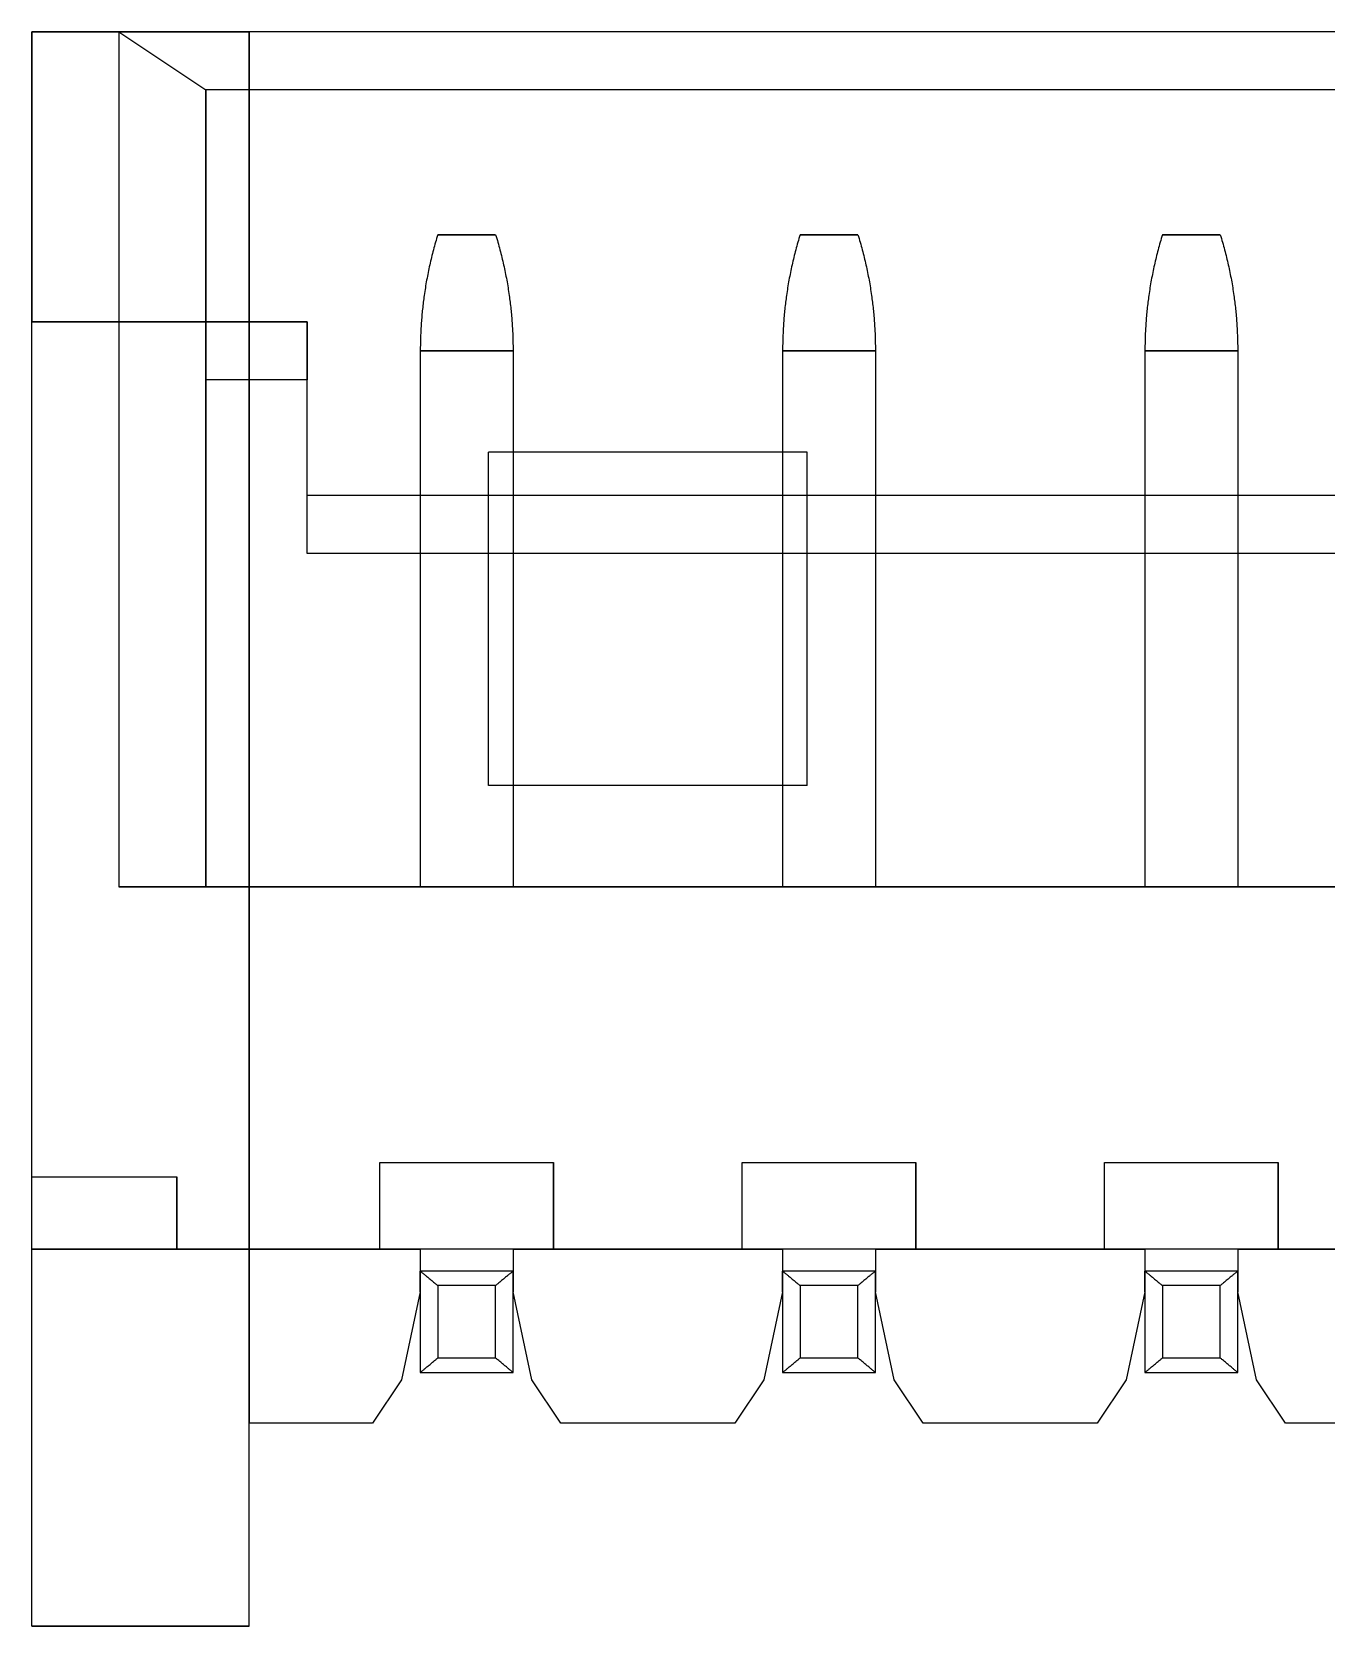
# Model space of a CAD drawing. Header units: millimetres. Extents: x 199.6 to 216.4, y 1.9 to 7.4.
# Drawn here: x 199.62 to 204.09, y 1.93 to 7.42 of the extents above; entities that cross this region are included whole.
import ezdxf

# ---------------------------------------------------------------- set-up
doc = ezdxf.new("R2010")
doc.units = ezdxf.units.MM
doc.layers.add('Part__Feature210', color=7, linetype='CONTINUOUS')

msp = doc.modelspace()

# ---------------------------------------------------------------- linework, layer by layer
at = {"layer": 'Part__Feature210'}
for p, q in [((199.625, 7.425, -3.2), (199.625, 6.425, -3.2)), ((199.625, 7.425, -3.2), (199.625, 7.425, -0.1)), ((199.625, 1.925, -0.1), (199.625, 7.425, -0.1)), ((199.925, 7.425, -3.2), (199.625, 7.425, -3.2)), ((199.625, 7.425, -3.2), (199.625, 6.425, -3.2)), ((199.625, 7.425, -0.1), (200.375, 7.425, -0.1)), ((199.625, 7.425, -3.2), (199.625, 7.425, -0.1)), ((199.925, 7.425, -3.2), (199.625, 7.425, -3.2)), ((199.625, 1.925, -0.1), (199.625, 7.425, -0.1)), ((199.625, 7.425, -0.1), (200.375, 7.425, -0.1)), ((199.925, 7.425, -3.2), (200.225, 7.225, -3.2)), ((199.925, 7.425, -2.4), (199.925, 7.425, -3.2)), ((199.925, 7.425, -2.4), (199.925, 7.425, -1.55)), ((199.925, 7.425, -0.6), (199.925, 7.425, -1.55)), ((216.075, 7.425, -0.6), (199.925, 7.425, -0.6)), ((216.075, 7.425, -0.6), (199.925, 7.425, -0.6)), ((199.925, 7.425, -0.6), (200.225, 7.225, -0.8)), ((199.925, 7.425, -1.55), (200.225, 7.225, -1.55)), ((199.925, 7.425, -1.55), (199.925, 4.475, -1.55)), ((199.925, 7.425, -1.55), (200.225, 7.225, -1.55)), ((199.925, 7.425, -0.6), (200.225, 7.225, -0.8)), ((199.925, 7.425, -0.6), (199.925, 7.425, -1.55)), ((199.925, 7.425, -2.4), (200.225, 7.225, -2.4)), ((199.925, 7.425, -2.4), (199.925, 7.425, -3.2)), ((199.925, 7.425, -3.2), (200.225, 7.225, -3.2)), ((199.925, 7.425, -2.4), (199.925, 4.475, -2.4)), ((199.925, 7.425, -2.4), (200.225, 7.225, -2.4)), ((199.925, 7.425, -2.4), (199.925, 7.425, -1.55)), ((199.925, 7.425, -2.4), (199.925, 4.475, -2.4)), ((199.925, 7.425, -1.55), (199.925, 4.475, -1.55)), ((215.625, 7.425, -0.4), (200.375, 7.425, -0.4)), ((200.375, 7.425, -0.1), (200.375, 7.425, -0.4)), ((200.375, 1.925, -0.1), (200.375, 7.425, -0.1)), ((200.375, 7.425, -0.1), (200.375, 7.425, -0.4)), ((200.375, 7.425, -0.4), (200.375, 2.625, -0.4)), ((200.375, 1.925, -0.1), (200.375, 7.425, -0.1)), ((200.375, 7.425, -0.4), (200.375, 2.625, -0.4)), ((215.625, 7.425, -0.4), (200.375, 7.425, -0.4)), ((200.225, 7.225, -3.2), (200.225, 6.425, -3.2)), ((215.775, 7.225, -0.8), (200.225, 7.225, -0.8)), ((215.775, 7.225, -0.8), (200.225, 7.225, -0.8)), ((200.225, 7.225, -0.8), (200.225, 4.475, -0.8)), ((200.225, 4.475, -1.55), (200.225, 7.225, -1.55)), ((200.225, 7.225, -0.8), (200.225, 4.475, -0.8)), ((200.225, 7.225, -1.55), (200.225, 7.225, -0.8)), ((200.225, 4.475, -2.4), (200.225, 7.225, -2.4)), ((200.225, 7.225, -3.2), (200.225, 7.225, -2.4)), ((200.225, 7.225, -3.2), (200.225, 6.425, -3.2)), ((200.225, 4.475, -1.55), (200.225, 7.225, -1.55)), ((200.225, 7.225, -1.55), (200.225, 7.225, -0.8)), ((200.225, 7.225, -3.2), (200.225, 7.225, -2.4)), ((200.225, 4.475, -2.4), (200.225, 7.225, -2.4)), ((201.025, 6.725, -1.325), (201.025, 6.725, -1.725)), ((201.025, 6.725, -1.725), (201.225, 6.725, -1.725)), ((201.225, 6.725, -1.325), (201.025, 6.725, -1.325)), ((201.025, 6.725, -1.325), (201.025, 6.725, -1.725)), ((201.025, 6.725, -1.725), (201.225, 6.725, -1.725)), ((201.225, 6.725, -1.325), (201.025, 6.725, -1.325)), ((201.225, 6.725, -1.725), (201.225, 6.725, -1.325)), ((201.225, 6.725, -1.725), (201.225, 6.725, -1.325)), ((202.275, 6.725, -1.725), (202.475, 6.725, -1.725)), ((202.275, 6.725, -1.725), (202.475, 6.725, -1.725)), ((202.475, 6.725, -1.325), (202.275, 6.725, -1.325)), ((202.275, 6.725, -1.325), (202.275, 6.725, -1.725)), ((202.475, 6.725, -1.325), (202.275, 6.725, -1.325)), ((202.275, 6.725, -1.325), (202.275, 6.725, -1.725)), ((202.475, 6.725, -1.725), (202.475, 6.725, -1.325)), ((202.475, 6.725, -1.725), (202.475, 6.725, -1.325)), ((203.525, 6.725, -1.725), (203.725, 6.725, -1.725)), ((203.525, 6.725, -1.725), (203.725, 6.725, -1.725)), ((203.725, 6.725, -1.325), (203.525, 6.725, -1.325)), ((203.525, 6.725, -1.325), (203.525, 6.725, -1.725)), ((203.725, 6.725, -1.325), (203.525, 6.725, -1.325)), ((203.525, 6.725, -1.325), (203.525, 6.725, -1.725)), ((203.725, 6.725, -1.725), (203.725, 6.725, -1.325)), ((203.725, 6.725, -1.725), (203.725, 6.725, -1.325)), ((199.625, 6.425, -3.6), (200.575, 6.425, -3.6)), ((199.625, 3.475, -3.6), (199.625, 6.425, -3.6)), ((199.625, 3.475, -3.6), (199.625, 6.425, -3.6)), ((199.625, 6.425, -3.6), (199.625, 6.425, -3.2)), ((200.225, 6.425, -3.2), (199.625, 6.425, -3.2)), ((199.625, 6.425, -3.6), (199.625, 6.425, -3.2)), ((199.625, 6.425, -3.6), (200.575, 6.425, -3.6)), ((200.225, 6.425, -3.2), (199.625, 6.425, -3.2)), ((200.575, 6.425, -3.4), (200.225, 6.425, -3.4)), ((200.225, 6.425, -3.4), (200.225, 6.425, -3.2)), ((200.575, 6.425, -3.4), (200.225, 6.425, -3.4)), ((200.225, 6.225, -3.2), (200.225, 6.425, -3.4)), ((200.225, 6.425, -3.4), (200.225, 6.425, -3.2)), ((200.225, 6.225, -3.2), (200.225, 6.425, -3.4)), ((200.575, 5.825, -3.6), (200.575, 6.425, -3.6)), ((200.575, 6.425, -3.6), (200.575, 6.425, -3.4)), ((200.575, 6.425, -3.4), (200.575, 6.225, -3.2)), ((200.575, 6.425, -3.4), (200.575, 6.225, -3.2)), ((200.575, 6.425, -3.6), (200.575, 6.425, -3.4)), ((200.575, 5.825, -3.6), (200.575, 6.425, -3.6)), ((200.965, 6.325, -1.825), (201.285, 6.325, -1.825)), ((200.965, 6.325, -1.825), (200.965, 4.475, -1.825)), ((200.965, 6.325, -1.225), (200.965, 4.475, -1.225)), ((201.285, 6.325, -1.225), (200.965, 6.325, -1.225)), ((200.965, 6.325, -1.825), (200.965, 4.475, -1.825)), ((200.965, 6.325, -1.225), (200.965, 6.325, -1.825)), ((200.965, 6.325, -1.225), (200.965, 4.475, -1.225)), ((200.965, 6.325, -1.225), (200.965, 6.325, -1.825)), ((200.965, 6.325, -1.825), (201.285, 6.325, -1.825)), ((201.285, 6.325, -1.225), (200.965, 6.325, -1.225)), ((201.285, 6.325, -1.825), (201.285, 4.475, -1.825)), ((201.285, 6.325, -1.225), (201.285, 4.475, -1.225)), ((201.285, 6.325, -1.825), (201.285, 6.325, -1.225)), ((201.285, 6.325, -1.825), (201.285, 4.475, -1.825)), ((201.285, 6.325, -1.225), (201.285, 4.475, -1.225)), ((201.285, 6.325, -1.825), (201.285, 6.325, -1.225)), ((202.215, 6.325, -1.225), (202.215, 4.475, -1.225)), ((202.535, 6.325, -1.225), (202.215, 6.325, -1.225)), ((202.215, 6.325, -1.825), (202.215, 4.475, -1.825)), ((202.215, 6.325, -1.225), (202.215, 6.325, -1.825)), ((202.215, 6.325, -1.225), (202.215, 4.475, -1.225)), ((202.215, 6.325, -1.825), (202.535, 6.325, -1.825)), ((202.215, 6.325, -1.825), (202.215, 4.475, -1.825)), ((202.215, 6.325, -1.825), (202.535, 6.325, -1.825)), ((202.535, 6.325, -1.225), (202.215, 6.325, -1.225)), ((202.215, 6.325, -1.225), (202.215, 6.325, -1.825)), ((202.535, 6.325, -1.225), (202.535, 4.475, -1.225)), ((202.535, 6.325, -1.825), (202.535, 6.325, -1.225)), ((202.535, 6.325, -1.825), (202.535, 4.475, -1.825)), ((202.535, 6.325, -1.225), (202.535, 4.475, -1.225)), ((202.535, 6.325, -1.825), (202.535, 4.475, -1.825)), ((202.535, 6.325, -1.825), (202.535, 6.325, -1.225)), ((203.465, 6.325, -1.225), (203.465, 4.475, -1.225)), ((203.785, 6.325, -1.225), (203.465, 6.325, -1.225)), ((203.465, 6.325, -1.825), (203.465, 4.475, -1.825)), ((203.465, 6.325, -1.225), (203.465, 6.325, -1.825)), ((203.465, 6.325, -1.225), (203.465, 4.475, -1.225)), ((203.465, 6.325, -1.825), (203.785, 6.325, -1.825)), ((203.465, 6.325, -1.825), (203.465, 4.475, -1.825)), ((203.465, 6.325, -1.825), (203.785, 6.325, -1.825)), ((203.785, 6.325, -1.225), (203.465, 6.325, -1.225)), ((203.465, 6.325, -1.225), (203.465, 6.325, -1.825)), ((203.785, 6.325, -1.225), (203.785, 4.475, -1.225)), ((203.785, 6.325, -1.825), (203.785, 6.325, -1.225)), ((203.785, 6.325, -1.825), (203.785, 4.475, -1.825)), ((203.785, 6.325, -1.225), (203.785, 4.475, -1.225)), ((203.785, 6.325, -1.825), (203.785, 4.475, -1.825)), ((203.785, 6.325, -1.825), (203.785, 6.325, -1.225)), ((200.575, 6.225, -3.2), (200.225, 6.225, -3.2)), ((200.225, 6.225, -3.2), (200.225, 4.475, -3.2)), ((200.575, 6.225, -3.2), (200.225, 6.225, -3.2)), ((200.225, 6.225, -3.2), (200.225, 4.475, -3.2)), ((200.575, 5.625, -3.2), (200.575, 6.225, -3.2)), ((200.575, 5.625, -3.2), (200.575, 6.225, -3.2)), ((202.3, 5.975, -0.8), (201.2, 5.975, -0.8)), ((201.2, 4.825, -0.8), (201.2, 5.975, -0.8)), ((202.3, 5.975, -0.4), (201.2, 5.975, -0.4)), ((201.2, 4.825, -0.4), (201.2, 5.975, -0.4)), ((202.3, 5.975, -0.8), (201.2, 5.975, -0.8)), ((201.2, 5.975, -0.8), (201.2, 5.975, -0.4)), ((202.3, 5.975, -0.4), (201.2, 5.975, -0.4)), ((201.2, 4.825, -0.8), (201.2, 5.975, -0.8)), ((201.2, 4.825, -0.4), (201.2, 5.975, -0.4)), ((201.2, 5.975, -0.8), (201.2, 5.975, -0.4)), ((202.3, 4.825, -0.8), (202.3, 5.975, -0.8)), ((202.3, 4.825, -0.4), (202.3, 5.975, -0.4)), ((202.3, 5.975, -0.4), (202.3, 5.975, -0.8)), ((202.3, 4.825, -0.8), (202.3, 5.975, -0.8)), ((202.3, 5.975, -0.4), (202.3, 5.975, -0.8)), ((202.3, 4.825, -0.4), (202.3, 5.975, -0.4)), ((215.425, 5.825, -3.6), (200.575, 5.825, -3.6)), ((200.575, 5.825, -3.6), (200.575, 5.825, -3.4)), ((200.575, 5.625, -3.2), (200.575, 5.825, -3.4)), ((215.425, 5.825, -3.4), (200.575, 5.825, -3.4)), ((200.575, 5.825, -3.6), (200.575, 5.825, -3.4)), ((215.425, 5.825, -3.6), (200.575, 5.825, -3.6)), ((215.425, 5.825, -3.4), (200.575, 5.825, -3.4)), ((200.575, 5.625, -3.2), (200.575, 5.825, -3.4)), ((215.425, 5.625, -3.2), (200.575, 5.625, -3.2)), ((215.425, 5.625, -3.2), (200.575, 5.625, -3.2)), ((202.3, 4.825, -0.8), (201.2, 4.825, -0.8)), ((202.3, 4.825, -0.4), (201.2, 4.825, -0.4)), ((201.2, 4.825, -0.8), (201.2, 4.825, -0.4)), ((202.3, 4.825, -0.4), (201.2, 4.825, -0.4)), ((201.2, 4.825, -0.8), (201.2, 4.825, -0.4)), ((202.3, 4.825, -0.8), (201.2, 4.825, -0.8)), ((202.3, 4.825, -0.4), (202.3, 4.825, -0.8)), ((202.3, 4.825, -0.4), (202.3, 4.825, -0.8)), ((199.925, 4.475, -1.55), (200.225, 4.475, -1.55)), ((200.225, 4.475, -2.4), (199.925, 4.475, -2.4)), ((199.925, 4.475, -1.55), (200.225, 4.475, -1.55)), ((199.925, 4.475, -2.4), (199.925, 4.475, -1.55)), ((200.225, 4.475, -2.4), (199.925, 4.475, -2.4)), ((199.925, 4.475, -2.4), (199.925, 4.475, -1.55)), ((215.775, 4.475, -3.2), (200.225, 4.475, -3.2)), ((200.225, 4.475, -0.8), (215.775, 4.475, -0.8)), ((200.225, 4.475, -1.55), (200.225, 4.475, -0.8)), ((200.225, 4.475, -3.2), (200.225, 4.475, -2.4)), ((200.225, 4.475, -1.55), (200.225, 4.475, -0.8)), ((200.225, 4.475, -3.2), (200.225, 4.475, -2.4)), ((215.775, 4.475, -3.2), (200.225, 4.475, -3.2)), ((200.225, 4.475, -0.8), (215.775, 4.475, -0.8)), ((201.285, 4.475, -1.825), (200.965, 4.475, -1.825)), ((200.965, 4.475, -1.225), (200.965, 4.475, -1.825)), ((201.285, 4.475, -1.225), (200.965, 4.475, -1.225)), ((201.285, 4.475, -1.825), (200.965, 4.475, -1.825)), ((201.285, 4.475, -1.225), (200.965, 4.475, -1.225)), ((200.965, 4.475, -1.225), (200.965, 4.475, -1.825)), ((201.285, 4.475, -1.225), (201.285, 4.475, -1.825)), ((201.285, 4.475, -1.225), (201.285, 4.475, -1.825)), ((202.535, 4.475, -1.825), (202.215, 4.475, -1.825)), ((202.215, 4.475, -1.225), (202.215, 4.475, -1.825)), ((202.535, 4.475, -1.225), (202.215, 4.475, -1.225)), ((202.535, 4.475, -1.225), (202.215, 4.475, -1.225)), ((202.215, 4.475, -1.225), (202.215, 4.475, -1.825)), ((202.535, 4.475, -1.825), (202.215, 4.475, -1.825)), ((202.535, 4.475, -1.225), (202.535, 4.475, -1.825)), ((202.535, 4.475, -1.225), (202.535, 4.475, -1.825)), ((203.785, 4.475, -1.825), (203.465, 4.475, -1.825)), ((203.465, 4.475, -1.225), (203.465, 4.475, -1.825)), ((203.785, 4.475, -1.225), (203.465, 4.475, -1.225)), ((203.785, 4.475, -1.225), (203.465, 4.475, -1.225)), ((203.465, 4.475, -1.225), (203.465, 4.475, -1.825)), ((203.785, 4.475, -1.825), (203.465, 4.475, -1.825)), ((203.785, 4.475, -1.225), (203.785, 4.475, -1.825)), ((203.785, 4.475, -1.225), (203.785, 4.475, -1.825)), ((200.825, 3.225, -3.6), (200.825, 3.525, -3.6)), ((200.825, 3.525, -3.6), (201.425, 3.525, -3.6)), ((200.825, 3.525, -3.6), (201.425, 3.525, -3.6)), ((200.825, 3.525, -3.6), (200.825, 3.525, -3)), ((200.825, 3.525, -3), (201.425, 3.525, -3)), ((200.825, 3.225, -3.6), (200.825, 3.525, -3.6)), ((200.825, 3.225, -3), (200.825, 3.525, -3)), ((200.825, 3.525, -3.6), (200.825, 3.525, -3)), ((200.825, 3.225, -3), (200.825, 3.525, -3)), ((200.825, 3.525, -3), (201.425, 3.525, -3)), ((201.425, 3.225, -3.6), (201.425, 3.525, -3.6)), ((201.425, 3.225, -3.6), (201.425, 3.525, -3.6)), ((201.425, 3.525, -3.6), (201.425, 3.525, -3)), ((201.425, 3.525, -3), (201.425, 3.225, -3)), ((201.425, 3.525, -3.6), (201.425, 3.525, -3)), ((201.425, 3.525, -3), (201.425, 3.225, -3)), ((202.075, 3.225, -3.6), (202.075, 3.525, -3.6)), ((202.075, 3.525, -3.6), (202.675, 3.525, -3.6)), ((202.075, 3.525, -3.6), (202.675, 3.525, -3.6)), ((202.075, 3.525, -3.6), (202.075, 3.525, -3)), ((202.075, 3.525, -3), (202.675, 3.525, -3)), ((202.075, 3.225, -3.6), (202.075, 3.525, -3.6)), ((202.075, 3.225, -3), (202.075, 3.525, -3)), ((202.075, 3.525, -3.6), (202.075, 3.525, -3)), ((202.075, 3.225, -3), (202.075, 3.525, -3)), ((202.075, 3.525, -3), (202.675, 3.525, -3)), ((202.675, 3.225, -3.6), (202.675, 3.525, -3.6)), ((202.675, 3.225, -3.6), (202.675, 3.525, -3.6)), ((202.675, 3.525, -3.6), (202.675, 3.525, -3)), ((202.675, 3.525, -3), (202.675, 3.225, -3)), ((202.675, 3.525, -3.6), (202.675, 3.525, -3)), ((202.675, 3.525, -3), (202.675, 3.225, -3)), ((203.325, 3.225, -3.6), (203.325, 3.525, -3.6)), ((203.325, 3.525, -3.6), (203.925, 3.525, -3.6)), ((203.325, 3.525, -3.6), (203.925, 3.525, -3.6)), ((203.325, 3.525, -3.6), (203.325, 3.525, -3)), ((203.325, 3.525, -3), (203.925, 3.525, -3)), ((203.325, 3.225, -3.6), (203.325, 3.525, -3.6)), ((203.325, 3.225, -3), (203.325, 3.525, -3)), ((203.325, 3.525, -3.6), (203.325, 3.525, -3)), ((203.325, 3.225, -3), (203.325, 3.525, -3)), ((203.325, 3.525, -3), (203.925, 3.525, -3)), ((203.925, 3.225, -3.6), (203.925, 3.525, -3.6)), ((203.925, 3.225, -3.6), (203.925, 3.525, -3.6)), ((203.925, 3.525, -3.6), (203.925, 3.525, -3)), ((203.925, 3.525, -3), (203.925, 3.225, -3)), ((203.925, 3.525, -3.6), (203.925, 3.525, -3)), ((203.925, 3.525, -3), (203.925, 3.225, -3)), ((199.625, 3.225, -3), (199.625, 3.475, -3)), ((199.625, 3.475, -3), (200.125, 3.475, -3)), ((199.625, 3.475, -3.6), (200.125, 3.475, -3.6)), ((199.625, 3.475, -3.6), (200.125, 3.475, -3.6)), ((199.625, 3.475, -3.6), (199.625, 3.475, -3)), ((199.625, 3.475, -3), (200.125, 3.475, -3)), ((199.625, 3.225, -3), (199.625, 3.475, -3)), ((199.625, 3.475, -3.6), (199.625, 3.475, -3)), ((200.125, 3.475, -3), (200.125, 3.225, -3)), ((200.125, 3.225, -3.6), (200.125, 3.475, -3.6)), ((200.125, 3.475, -3.6), (200.125, 3.475, -3)), ((200.125, 3.225, -3.6), (200.125, 3.475, -3.6)), ((200.125, 3.475, -3.6), (200.125, 3.475, -3)), ((200.125, 3.475, -3), (200.125, 3.225, -3)), ((199.625, 3.225, -2.6), (200.375, 3.225, -2.6)), ((199.625, 1.925, -2.1), (199.625, 3.225, -2.6)), ((200.125, 3.225, -3), (199.625, 3.225, -3)), ((199.625, 1.925, -2.1), (199.625, 3.225, -2.6)), ((199.625, 3.225, -3), (199.625, 3.225, -2.6)), ((200.125, 3.225, -3), (199.625, 3.225, -3)), ((199.625, 3.225, -3), (199.625, 3.225, -2.6)), ((199.625, 3.225, -2.6), (200.375, 3.225, -2.6)), ((200.825, 3.225, -3.6), (200.125, 3.225, -3.6)), ((200.825, 3.225, -3.6), (200.125, 3.225, -3.6)), ((200.125, 3.225, -3.6), (200.125, 3.225, -3)), ((200.125, 3.225, -3.6), (200.125, 3.225, -3)), ((200.375, 1.925, -2.1), (200.375, 3.225, -2.6)), ((200.375, 3.225, -1.4), (200.965, 3.225, -1.4)), ((200.375, 2.625, -1.4), (200.375, 3.225, -1.4)), ((200.375, 3.225, -1.4), (200.375, 3.225, -2.6)), ((200.375, 3.225, -1.4), (200.965, 3.225, -1.4)), ((200.375, 1.925, -2.1), (200.375, 3.225, -2.6)), ((200.375, 2.625, -1.4), (200.375, 3.225, -1.4)), ((200.375, 3.225, -1.4), (200.375, 3.225, -2.6)), ((201.425, 3.225, -3), (200.825, 3.225, -3)), ((200.825, 3.225, -3.6), (200.825, 3.225, -3)), ((200.825, 3.225, -3.6), (200.825, 3.225, -3)), ((201.425, 3.225, -3), (200.825, 3.225, -3)), ((200.965, 3.225, -1.4), (200.965, 3.225, -1.53006)), ((200.965, 3.225, -1.4), (200.965, 3.07833, -1.4)), ((200.965, 3.225, -1.4), (200.965, 3.07833, -1.4)), ((200.965, 3.225, -1.4), (200.965, 3.225, -1.53006)), ((201.285, 3.225, -1.53006), (200.965, 3.225, -1.53006)), ((201.285, 3.225, -1.53006), (200.965, 3.225, -1.53006)), ((201.285, 3.225, -1.4), (201.285, 3.07833, -1.4)), ((201.285, 3.225, -1.4), (201.285, 3.225, -1.53006)), ((201.285, 3.225, -1.4), (202.215, 3.225, -1.4)), ((201.285, 3.225, -1.4), (201.285, 3.07833, -1.4)), ((201.285, 3.225, -1.4), (201.285, 3.225, -1.53006)), ((201.285, 3.225, -1.4), (202.215, 3.225, -1.4)), ((202.075, 3.225, -3.6), (201.425, 3.225, -3.6)), ((202.075, 3.225, -3.6), (201.425, 3.225, -3.6)), ((201.425, 3.225, -3.6), (201.425, 3.225, -3)), ((201.425, 3.225, -3.6), (201.425, 3.225, -3)), ((202.675, 3.225, -3), (202.075, 3.225, -3)), ((202.075, 3.225, -3.6), (202.075, 3.225, -3)), ((202.075, 3.225, -3.6), (202.075, 3.225, -3)), ((202.675, 3.225, -3), (202.075, 3.225, -3)), ((202.215, 3.225, -1.4), (202.215, 3.07833, -1.4)), ((202.215, 3.225, -1.4), (202.215, 3.225, -1.53006)), ((202.535, 3.225, -1.53006), (202.215, 3.225, -1.53006)), ((202.215, 3.225, -1.4), (202.215, 3.225, -1.53006)), ((202.215, 3.225, -1.4), (202.215, 3.07833, -1.4)), ((202.535, 3.225, -1.53006), (202.215, 3.225, -1.53006)), ((202.535, 3.225, -1.4), (203.465, 3.225, -1.4)), ((202.535, 3.225, -1.4), (202.535, 3.07833, -1.4)), ((202.535, 3.225, -1.4), (202.535, 3.225, -1.53006)), ((202.535, 3.225, -1.4), (203.465, 3.225, -1.4)), ((202.535, 3.225, -1.4), (202.535, 3.07833, -1.4)), ((202.535, 3.225, -1.4), (202.535, 3.225, -1.53006)), ((203.325, 3.225, -3.6), (202.675, 3.225, -3.6)), ((203.325, 3.225, -3.6), (202.675, 3.225, -3.6)), ((202.675, 3.225, -3.6), (202.675, 3.225, -3)), ((202.675, 3.225, -3.6), (202.675, 3.225, -3)), ((203.925, 3.225, -3), (203.325, 3.225, -3)), ((203.325, 3.225, -3.6), (203.325, 3.225, -3)), ((203.325, 3.225, -3.6), (203.325, 3.225, -3)), ((203.925, 3.225, -3), (203.325, 3.225, -3)), ((203.465, 3.225, -1.4), (203.465, 3.07833, -1.4)), ((203.465, 3.225, -1.4), (203.465, 3.225, -1.53006)), ((203.785, 3.225, -1.53006), (203.465, 3.225, -1.53006)), ((203.465, 3.225, -1.4), (203.465, 3.225, -1.53006)), ((203.465, 3.225, -1.4), (203.465, 3.07833, -1.4)), ((203.785, 3.225, -1.53006), (203.465, 3.225, -1.53006)), ((203.785, 3.225, -1.4), (204.715, 3.225, -1.4)), ((203.785, 3.225, -1.4), (203.785, 3.07833, -1.4)), ((203.785, 3.225, -1.4), (203.785, 3.225, -1.53006)), ((203.785, 3.225, -1.4), (204.715, 3.225, -1.4)), ((203.785, 3.225, -1.4), (203.785, 3.07833, -1.4)), ((203.785, 3.225, -1.4), (203.785, 3.225, -1.53006)), ((204.575, 3.225, -3.6), (203.925, 3.225, -3.6)), ((204.575, 3.225, -3.6), (203.925, 3.225, -3.6)), ((203.925, 3.225, -3.6), (203.925, 3.225, -3)), ((203.925, 3.225, -3.6), (203.925, 3.225, -3)), ((200.965, 3.07833, -0.4), (200.965, 3.15, -0.4)), ((200.965, 3.15, -0.4), (200.965, 3.15, 1.6)), ((200.965, 3.15, 1.6), (200.965, 2.8, 1.6)), ((201.285, 3.15, -0.4), (200.965, 3.15, -0.4)), ((200.965, 3.07833, -0.4), (200.965, 3.15, -0.4)), ((201.285, 3.15, -0.4), (200.965, 3.15, -0.4)), ((201.285, 3.15, 1.6), (200.965, 3.15, 1.6)), ((200.965, 3.15, -0.4), (200.965, 3.15, 1.6)), ((201.285, 3.15, 1.6), (200.965, 3.15, 1.6)), ((200.965, 3.15, 1.6), (200.965, 2.8, 1.6)), ((201.285, 2.8, 1.6), (201.285, 3.15, 1.6)), ((201.285, 3.15, -0.4), (201.285, 3.15, 1.6)), ((201.285, 3.07833, -0.4), (201.285, 3.15, -0.4)), ((201.285, 3.07833, -0.4), (201.285, 3.15, -0.4)), ((201.285, 3.15, -0.4), (201.285, 3.15, 1.6)), ((201.285, 2.8, 1.6), (201.285, 3.15, 1.6)), ((202.535, 3.15, -0.4), (202.215, 3.15, -0.4)), ((202.215, 3.07833, -0.4), (202.215, 3.15, -0.4)), ((202.215, 3.07833, -0.4), (202.215, 3.15, -0.4)), ((202.215, 3.15, -0.4), (202.215, 3.15, 1.6)), ((202.215, 3.15, 1.6), (202.215, 2.8, 1.6)), ((202.535, 3.15, -0.4), (202.215, 3.15, -0.4)), ((202.535, 3.15, 1.6), (202.215, 3.15, 1.6)), ((202.215, 3.15, -0.4), (202.215, 3.15, 1.6)), ((202.535, 3.15, 1.6), (202.215, 3.15, 1.6)), ((202.215, 3.15, 1.6), (202.215, 2.8, 1.6)), ((202.535, 3.07833, -0.4), (202.535, 3.15, -0.4)), ((202.535, 2.8, 1.6), (202.535, 3.15, 1.6)), ((202.535, 3.15, -0.4), (202.535, 3.15, 1.6)), ((202.535, 3.07833, -0.4), (202.535, 3.15, -0.4)), ((202.535, 3.15, -0.4), (202.535, 3.15, 1.6)), ((202.535, 2.8, 1.6), (202.535, 3.15, 1.6)), ((203.785, 3.15, -0.4), (203.465, 3.15, -0.4)), ((203.465, 3.07833, -0.4), (203.465, 3.15, -0.4)), ((203.465, 3.07833, -0.4), (203.465, 3.15, -0.4)), ((203.465, 3.15, -0.4), (203.465, 3.15, 1.6)), ((203.465, 3.15, 1.6), (203.465, 2.8, 1.6)), ((203.785, 3.15, -0.4), (203.465, 3.15, -0.4)), ((203.785, 3.15, 1.6), (203.465, 3.15, 1.6)), ((203.465, 3.15, -0.4), (203.465, 3.15, 1.6)), ((203.785, 3.15, 1.6), (203.465, 3.15, 1.6)), ((203.465, 3.15, 1.6), (203.465, 2.8, 1.6)), ((203.785, 3.07833, -0.4), (203.785, 3.15, -0.4)), ((203.785, 2.8, 1.6), (203.785, 3.15, 1.6)), ((203.785, 3.15, -0.4), (203.785, 3.15, 1.6)), ((203.785, 3.07833, -0.4), (203.785, 3.15, -0.4)), ((203.785, 3.15, -0.4), (203.785, 3.15, 1.6)), ((203.785, 2.8, 1.6), (203.785, 3.15, 1.6)), ((201.225, 3.1, 2.2), (201.025, 3.1, 2.2)), ((201.025, 3.1, 2.2), (201.025, 2.85, 2.2)), ((201.025, 3.1, 2.2), (201.025, 2.85, 2.2)), ((201.225, 3.1, 2.2), (201.025, 3.1, 2.2)), ((201.225, 2.85, 2.2), (201.225, 3.1, 2.2)), ((201.225, 2.85, 2.2), (201.225, 3.1, 2.2)), ((202.475, 3.1, 2.2), (202.275, 3.1, 2.2)), ((202.275, 3.1, 2.2), (202.275, 2.85, 2.2)), ((202.275, 3.1, 2.2), (202.275, 2.85, 2.2)), ((202.475, 3.1, 2.2), (202.275, 3.1, 2.2)), ((202.475, 2.85, 2.2), (202.475, 3.1, 2.2)), ((202.475, 2.85, 2.2), (202.475, 3.1, 2.2)), ((203.725, 3.1, 2.2), (203.525, 3.1, 2.2)), ((203.525, 3.1, 2.2), (203.525, 2.85, 2.2)), ((203.525, 3.1, 2.2), (203.525, 2.85, 2.2)), ((203.725, 3.1, 2.2), (203.525, 3.1, 2.2)), ((203.725, 2.85, 2.2), (203.725, 3.1, 2.2)), ((203.725, 2.85, 2.2), (203.725, 3.1, 2.2)), ((200.965, 3.07833, -1.4), (200.9, 2.775, -1.4)), ((200.965, 3.07833, -0.4), (200.9, 2.775, -0.4)), ((200.965, 3.07833, -1.4), (200.9, 2.775, -1.4)), ((200.965, 3.07833, -0.4), (200.9, 2.775, -0.4)), ((200.965, 3.07833, -0.4), (200.965, 3.07833, -1.4)), ((200.965, 3.07833, -0.4), (200.965, 3.07833, -1.4)), ((201.285, 3.07833, -0.4), (201.285, 3.07833, -1.4)), ((201.35, 2.775, -1.4), (201.285, 3.07833, -1.4)), ((201.35, 2.775, -0.4), (201.285, 3.07833, -0.4)), ((201.285, 3.07833, -0.4), (201.285, 3.07833, -1.4)), ((201.35, 2.775, -0.4), (201.285, 3.07833, -0.4)), ((201.35, 2.775, -1.4), (201.285, 3.07833, -1.4)), ((202.215, 3.07833, -1.4), (202.15, 2.775, -1.4)), ((202.215, 3.07833, -0.4), (202.15, 2.775, -0.4)), ((202.215, 3.07833, -1.4), (202.15, 2.775, -1.4)), ((202.215, 3.07833, -0.4), (202.15, 2.775, -0.4)), ((202.215, 3.07833, -0.4), (202.215, 3.07833, -1.4)), ((202.215, 3.07833, -0.4), (202.215, 3.07833, -1.4)), ((202.6, 2.775, -1.4), (202.535, 3.07833, -1.4)), ((202.6, 2.775, -0.4), (202.535, 3.07833, -0.4)), ((202.535, 3.07833, -0.4), (202.535, 3.07833, -1.4)), ((202.6, 2.775, -0.4), (202.535, 3.07833, -0.4)), ((202.6, 2.775, -1.4), (202.535, 3.07833, -1.4)), ((202.535, 3.07833, -0.4), (202.535, 3.07833, -1.4)), ((203.465, 3.07833, -1.4), (203.4, 2.775, -1.4)), ((203.465, 3.07833, -0.4), (203.4, 2.775, -0.4)), ((203.465, 3.07833, -1.4), (203.4, 2.775, -1.4)), ((203.465, 3.07833, -0.4), (203.4, 2.775, -0.4)), ((203.465, 3.07833, -0.4), (203.465, 3.07833, -1.4)), ((203.465, 3.07833, -0.4), (203.465, 3.07833, -1.4)), ((203.85, 2.775, -1.4), (203.785, 3.07833, -1.4)), ((203.85, 2.775, -0.4), (203.785, 3.07833, -0.4)), ((203.785, 3.07833, -0.4), (203.785, 3.07833, -1.4)), ((203.85, 2.775, -0.4), (203.785, 3.07833, -0.4)), ((203.85, 2.775, -1.4), (203.785, 3.07833, -1.4)), ((203.785, 3.07833, -0.4), (203.785, 3.07833, -1.4)), ((201.025, 2.85, 2.2), (201.225, 2.85, 2.2)), ((201.025, 2.85, 2.2), (201.225, 2.85, 2.2)), ((202.275, 2.85, 2.2), (202.475, 2.85, 2.2)), ((202.275, 2.85, 2.2), (202.475, 2.85, 2.2)), ((203.525, 2.85, 2.2), (203.725, 2.85, 2.2)), ((203.525, 2.85, 2.2), (203.725, 2.85, 2.2)), ((200.9, 2.775, -1.4), (200.8, 2.625, -1.4)), ((200.9, 2.775, -0.4), (200.8, 2.625, -0.4)), ((200.9, 2.775, -1.4), (200.8, 2.625, -1.4)), ((200.9, 2.775, -0.4), (200.8, 2.625, -0.4)), ((200.9, 2.775, -0.4), (200.9, 2.775, -1.4)), ((200.9, 2.775, -0.4), (200.9, 2.775, -1.4)), ((200.965, 2.8, -0.725), (200.965, 2.8, 1.6)), ((200.965, 2.8, 1.6), (201.285, 2.8, 1.6)), ((200.965, 2.8, -0.725), (201.285, 2.8, -0.725)), ((200.965, 2.8, -0.725), (200.965, 2.8, 1.6)), ((200.965, 2.8, 1.6), (201.285, 2.8, 1.6)), ((200.965, 2.8, -0.725), (201.285, 2.8, -0.725)), ((201.285, 2.8, -0.725), (201.285, 2.8, 1.6)), ((201.285, 2.8, -0.725), (201.285, 2.8, 1.6)), ((201.45, 2.625, -1.4), (201.35, 2.775, -1.4)), ((201.45, 2.625, -0.4), (201.35, 2.775, -0.4)), ((201.45, 2.625, -1.4), (201.35, 2.775, -1.4)), ((201.35, 2.775, -0.4), (201.35, 2.775, -1.4)), ((201.45, 2.625, -0.4), (201.35, 2.775, -0.4)), ((201.35, 2.775, -0.4), (201.35, 2.775, -1.4)), ((202.15, 2.775, -1.4), (202.05, 2.625, -1.4)), ((202.15, 2.775, -0.4), (202.05, 2.625, -0.4)), ((202.15, 2.775, -1.4), (202.05, 2.625, -1.4)), ((202.15, 2.775, -0.4), (202.05, 2.625, -0.4)), ((202.15, 2.775, -0.4), (202.15, 2.775, -1.4)), ((202.15, 2.775, -0.4), (202.15, 2.775, -1.4)), ((202.215, 2.8, -0.725), (202.215, 2.8, 1.6)), ((202.215, 2.8, 1.6), (202.535, 2.8, 1.6)), ((202.215, 2.8, -0.725), (202.535, 2.8, -0.725)), ((202.215, 2.8, -0.725), (202.215, 2.8, 1.6)), ((202.215, 2.8, 1.6), (202.535, 2.8, 1.6)), ((202.215, 2.8, -0.725), (202.535, 2.8, -0.725)), ((202.535, 2.8, -0.725), (202.535, 2.8, 1.6)), ((202.535, 2.8, -0.725), (202.535, 2.8, 1.6)), ((202.7, 2.625, -1.4), (202.6, 2.775, -1.4)), ((202.7, 2.625, -0.4), (202.6, 2.775, -0.4)), ((202.7, 2.625, -1.4), (202.6, 2.775, -1.4)), ((202.6, 2.775, -0.4), (202.6, 2.775, -1.4)), ((202.7, 2.625, -0.4), (202.6, 2.775, -0.4)), ((202.6, 2.775, -0.4), (202.6, 2.775, -1.4)), ((203.4, 2.775, -1.4), (203.3, 2.625, -1.4)), ((203.4, 2.775, -0.4), (203.3, 2.625, -0.4)), ((203.4, 2.775, -1.4), (203.3, 2.625, -1.4)), ((203.4, 2.775, -0.4), (203.3, 2.625, -0.4)), ((203.4, 2.775, -0.4), (203.4, 2.775, -1.4)), ((203.4, 2.775, -0.4), (203.4, 2.775, -1.4)), ((203.465, 2.8, -0.725), (203.465, 2.8, 1.6)), ((203.465, 2.8, 1.6), (203.785, 2.8, 1.6)), ((203.465, 2.8, -0.725), (203.785, 2.8, -0.725)), ((203.465, 2.8, -0.725), (203.465, 2.8, 1.6)), ((203.465, 2.8, 1.6), (203.785, 2.8, 1.6)), ((203.465, 2.8, -0.725), (203.785, 2.8, -0.725)), ((203.785, 2.8, -0.725), (203.785, 2.8, 1.6)), ((203.785, 2.8, -0.725), (203.785, 2.8, 1.6)), ((203.95, 2.625, -1.4), (203.85, 2.775, -1.4)), ((203.95, 2.625, -0.4), (203.85, 2.775, -0.4)), ((203.95, 2.625, -1.4), (203.85, 2.775, -1.4)), ((203.85, 2.775, -0.4), (203.85, 2.775, -1.4)), ((203.95, 2.625, -0.4), (203.85, 2.775, -0.4)), ((203.85, 2.775, -0.4), (203.85, 2.775, -1.4)), ((200.8, 2.625, -1.4), (200.375, 2.625, -1.4)), ((200.375, 2.625, -0.4), (200.375, 2.625, -1.4)), ((200.375, 2.625, -0.4), (200.375, 2.625, -1.4)), ((200.8, 2.625, -0.4), (200.375, 2.625, -0.4)), ((200.8, 2.625, -1.4), (200.375, 2.625, -1.4)), ((200.8, 2.625, -0.4), (200.375, 2.625, -0.4)), ((200.8, 2.625, -1.4), (200.8, 2.625, -0.4)), ((200.8, 2.625, -1.4), (200.8, 2.625, -0.4)), ((202.05, 2.625, -1.4), (201.45, 2.625, -1.4)), ((202.05, 2.625, -1.4), (201.45, 2.625, -1.4)), ((201.45, 2.625, -0.4), (201.45, 2.625, -1.4)), ((202.05, 2.625, -0.4), (201.45, 2.625, -0.4)), ((202.05, 2.625, -0.4), (201.45, 2.625, -0.4)), ((201.45, 2.625, -0.4), (201.45, 2.625, -1.4)), ((202.05, 2.625, -0.4), (202.05, 2.625, -1.4)), ((202.05, 2.625, -0.4), (202.05, 2.625, -1.4)), ((203.3, 2.625, -1.4), (202.7, 2.625, -1.4)), ((202.7, 2.625, -0.4), (202.7, 2.625, -1.4)), ((203.3, 2.625, -0.4), (202.7, 2.625, -0.4)), ((203.3, 2.625, -1.4), (202.7, 2.625, -1.4)), ((203.3, 2.625, -0.4), (202.7, 2.625, -0.4)), ((202.7, 2.625, -0.4), (202.7, 2.625, -1.4)), ((203.3, 2.625, -0.4), (203.3, 2.625, -1.4)), ((203.3, 2.625, -0.4), (203.3, 2.625, -1.4)), ((204.55, 2.625, -1.4), (203.95, 2.625, -1.4)), ((203.95, 2.625, -0.4), (203.95, 2.625, -1.4)), ((204.55, 2.625, -0.4), (203.95, 2.625, -0.4)), ((204.55, 2.625, -1.4), (203.95, 2.625, -1.4)), ((204.55, 2.625, -0.4), (203.95, 2.625, -0.4)), ((203.95, 2.625, -0.4), (203.95, 2.625, -1.4)), ((200.375, 1.925, -2.1), (199.625, 1.925, -2.1)), ((199.625, 1.925, -2.1), (199.625, 1.925, -0.1)), ((199.625, 1.925, -0.1), (200.375, 1.925, -0.1)), ((200.375, 1.925, -2.1), (199.625, 1.925, -2.1)), ((199.625, 1.925, -2.1), (199.625, 1.925, -0.1)), ((199.625, 1.925, -0.1), (200.375, 1.925, -0.1)), ((200.375, 1.925, -2.1), (200.375, 1.925, -0.1)), ((200.375, 1.925, -2.1), (200.375, 1.925, -0.1))]:
    msp.add_line(p, q, dxfattribs=at)
for centre in [(200.965, 3.775, -0.725), (200.965, 3.775, -0.725), (201.285, 3.775, -0.725), (201.285, 3.775, -0.725), (202.215, 3.775, -0.725), (202.215, 3.775, -0.725), (202.535, 3.775, -0.725), (202.535, 3.775, -0.725), (203.465, 3.775, -0.725), (203.465, 3.775, -0.725), (203.785, 3.775, -0.725), (203.785, 3.775, -0.725)]:
    msp.add_arc(centre, 0.55, -90, -90, dxfattribs=at)
for points in [[(201.025, 6.725, -1.725), (200.965, 6.52912, -1.825), (200.965, 6.325, -1.825)], [(201.025, 6.725, -1.325), (200.965, 6.52912, -1.225), (200.965, 6.325, -1.225)], [(201.025, 6.725, -1.725), (200.965, 6.52912, -1.825), (200.965, 6.325, -1.825)], [(201.025, 6.725, -1.325), (200.965, 6.52912, -1.225), (200.965, 6.325, -1.225)], [(201.225, 6.725, -1.725), (201.285, 6.52912, -1.825), (201.285, 6.325, -1.825)], [(201.225, 6.725, -1.325), (201.285, 6.52912, -1.225), (201.285, 6.325, -1.225)], [(201.225, 6.725, -1.725), (201.285, 6.52912, -1.825), (201.285, 6.325, -1.825)], [(201.225, 6.725, -1.325), (201.285, 6.52912, -1.225), (201.285, 6.325, -1.225)], [(202.275, 6.725, -1.725), (202.215, 6.52912, -1.825), (202.215, 6.325, -1.825)], [(202.275, 6.725, -1.325), (202.215, 6.52912, -1.225), (202.215, 6.325, -1.225)], [(202.275, 6.725, -1.725), (202.215, 6.52912, -1.825), (202.215, 6.325, -1.825)], [(202.275, 6.725, -1.325), (202.215, 6.52912, -1.225), (202.215, 6.325, -1.225)], [(202.475, 6.725, -1.725), (202.535, 6.52912, -1.825), (202.535, 6.325, -1.825)], [(202.475, 6.725, -1.325), (202.535, 6.52912, -1.225), (202.535, 6.325, -1.225)], [(202.475, 6.725, -1.725), (202.535, 6.52912, -1.825), (202.535, 6.325, -1.825)], [(202.475, 6.725, -1.325), (202.535, 6.52912, -1.225), (202.535, 6.325, -1.225)], [(203.525, 6.725, -1.725), (203.465, 6.52912, -1.825), (203.465, 6.325, -1.825)], [(203.525, 6.725, -1.325), (203.465, 6.52912, -1.225), (203.465, 6.325, -1.225)], [(203.525, 6.725, -1.725), (203.465, 6.52912, -1.825), (203.465, 6.325, -1.825)], [(203.525, 6.725, -1.325), (203.465, 6.52912, -1.225), (203.465, 6.325, -1.225)], [(203.725, 6.725, -1.725), (203.785, 6.52912, -1.825), (203.785, 6.325, -1.825)], [(203.725, 6.725, -1.325), (203.785, 6.52912, -1.225), (203.785, 6.325, -1.225)], [(203.725, 6.725, -1.725), (203.785, 6.52912, -1.825), (203.785, 6.325, -1.825)], [(203.725, 6.725, -1.325), (203.785, 6.52912, -1.225), (203.785, 6.325, -1.225)], [(200.965, 3.15, 1.6), (200.965, 3.15, 1.90126), (201.025, 3.1, 2.2)], [(200.965, 3.15, 1.6), (200.965, 3.15, 1.90126), (201.025, 3.1, 2.2)], [(201.285, 3.15, 1.6), (201.285, 3.15, 1.90126), (201.225, 3.1, 2.2)], [(201.285, 3.15, 1.6), (201.285, 3.15, 1.90126), (201.225, 3.1, 2.2)], [(202.215, 3.15, 1.6), (202.215, 3.15, 1.90126), (202.275, 3.1, 2.2)], [(202.215, 3.15, 1.6), (202.215, 3.15, 1.90126), (202.275, 3.1, 2.2)], [(202.535, 3.15, 1.6), (202.535, 3.15, 1.90126), (202.475, 3.1, 2.2)], [(202.535, 3.15, 1.6), (202.535, 3.15, 1.90126), (202.475, 3.1, 2.2)], [(203.465, 3.15, 1.6), (203.465, 3.15, 1.90126), (203.525, 3.1, 2.2)], [(203.465, 3.15, 1.6), (203.465, 3.15, 1.90126), (203.525, 3.1, 2.2)], [(203.785, 3.15, 1.6), (203.785, 3.15, 1.90126), (203.725, 3.1, 2.2)], [(203.785, 3.15, 1.6), (203.785, 3.15, 1.90126), (203.725, 3.1, 2.2)], [(200.965, 2.8, 1.6), (200.965, 2.8, 1.90126), (201.025, 2.85, 2.2)], [(200.965, 2.8, 1.6), (200.965, 2.8, 1.90126), (201.025, 2.85, 2.2)], [(201.285, 2.8, 1.6), (201.285, 2.8, 1.90126), (201.225, 2.85, 2.2)], [(201.285, 2.8, 1.6), (201.285, 2.8, 1.90126), (201.225, 2.85, 2.2)], [(202.215, 2.8, 1.6), (202.215, 2.8, 1.90126), (202.275, 2.85, 2.2)], [(202.215, 2.8, 1.6), (202.215, 2.8, 1.90126), (202.275, 2.85, 2.2)], [(202.535, 2.8, 1.6), (202.535, 2.8, 1.90126), (202.475, 2.85, 2.2)], [(202.535, 2.8, 1.6), (202.535, 2.8, 1.90126), (202.475, 2.85, 2.2)], [(203.465, 2.8, 1.6), (203.465, 2.8, 1.90126), (203.525, 2.85, 2.2)], [(203.465, 2.8, 1.6), (203.465, 2.8, 1.90126), (203.525, 2.85, 2.2)], [(203.785, 2.8, 1.6), (203.785, 2.8, 1.90126), (203.725, 2.85, 2.2)], [(203.785, 2.8, 1.6), (203.785, 2.8, 1.90126), (203.725, 2.85, 2.2)]]:
    msp.add_open_spline(points, degree=2, dxfattribs=at)

doc.saveas('drawing.dxf')
